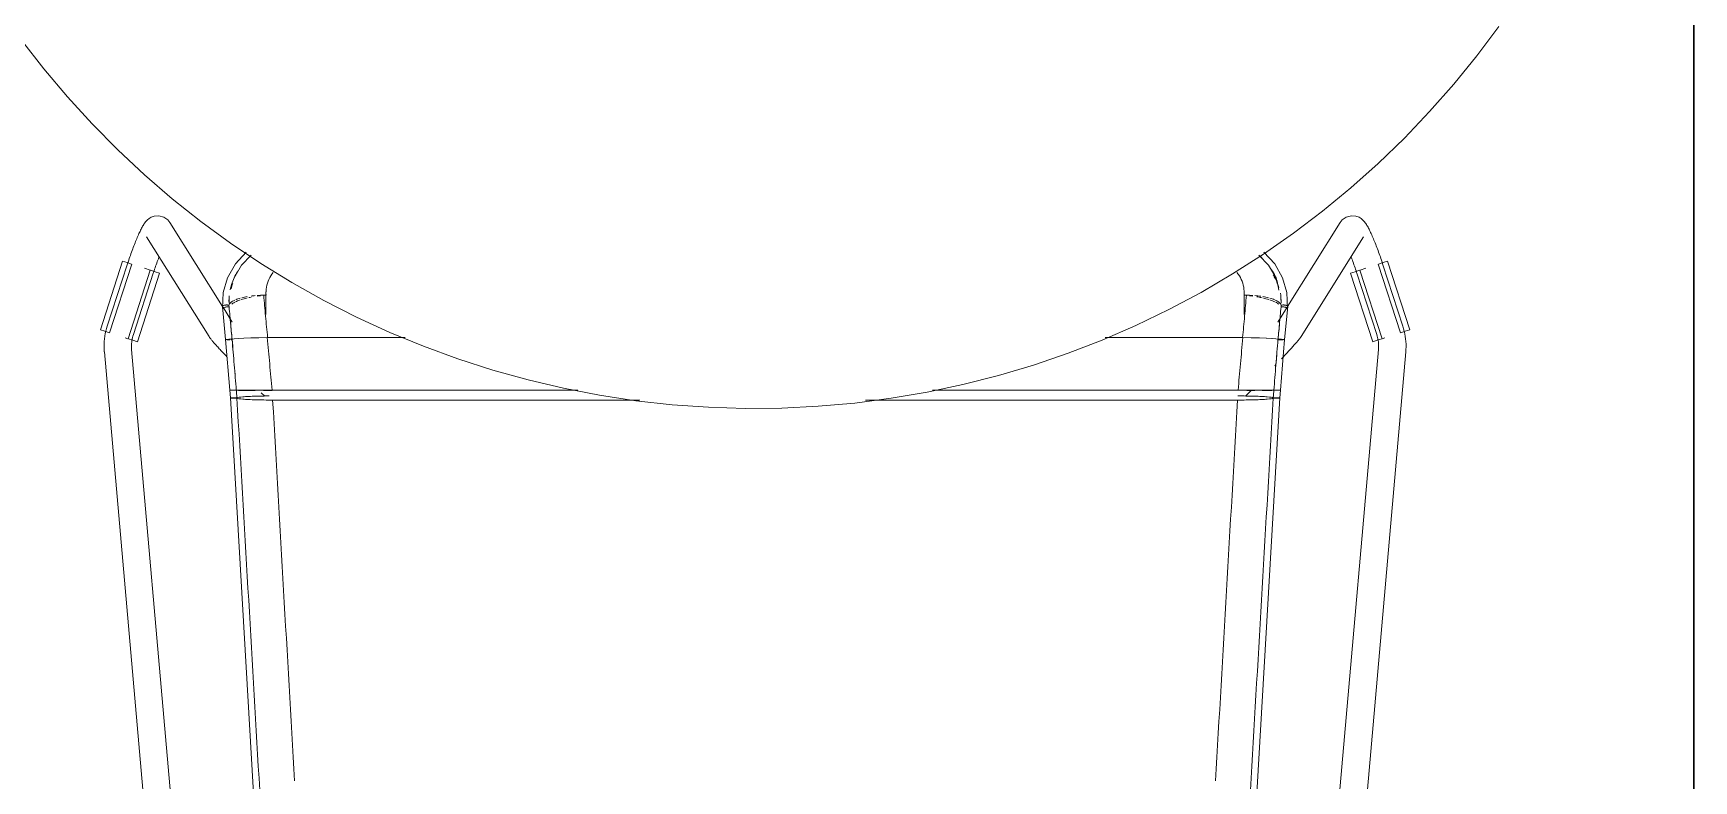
# Model space of a CAD drawing. Header units: millimetres. Extents: x 155927 to 317870, y -36033 to 97293.
# Drawn here: x 207164 to 207890, y 11743 to 12070 of the extents above; entities that cross this region are included whole.
import ezdxf

# ---------------------------------------------------------------- set-up
doc = ezdxf.new("R2010")
doc.units = ezdxf.units.MM
doc.header["$MEASUREMENT"] = 0
doc.layers.add('I-FURN', color=8, linetype='CONTINUOUS', lineweight=9)
doc.layers.add('I-WALL', color=7, linetype='CONTINUOUS', lineweight=9)

msp = doc.modelspace()

# ---------------------------------------------------------------- linework, layer by layer
at = {"layer": 'I-FURN'}
for p, q in [((207794.97, 12060.25), (207804.54, 12073.06)), ((207158.52, 12067.12), (207168.33, 12054.48)), ((207168.33, 12054.48), (207178.64, 12042.24)), ((207784.89, 12047.82), (207794.97, 12060.25)), ((207774.32, 12035.81), (207784.89, 12047.82)), ((207178.64, 12042.24), (207189.43, 12030.43)), ((207763.28, 12024.23), (207774.32, 12035.81)), ((207189.43, 12030.43), (207200.68, 12019.05)), ((207200.68, 12019.05), (207212.37, 12008.14)), ((207751.78, 12013.1), (207763.28, 12024.23)), ((207739.85, 12002.44), (207751.78, 12013.1)), ((207212.37, 12008.14), (207224.5, 11997.7)), ((207224.5, 11997.7), (207237.03, 11987.76)), ((207727.5, 11992.27), (207739.85, 12002.44)), ((207213.72, 11988.52), (207213.25, 11988.06)), ((207214.35, 11989.04), (207213.72, 11988.52)), ((207215.26, 11989.61), (207214.35, 11989.04)), ((207216.64, 11990.13), (207215.26, 11989.61)), ((207218.61, 11990.3), (207216.64, 11990.13)), ((207220.84, 11989.71), (207218.61, 11990.3)), ((207222.57, 11988.49), (207220.84, 11989.71)), ((207222.57, 11988.49), (207223.47, 11987.37)), ((207714.76, 11982.6), (207727.5, 11992.27)), ((207736.15, 11988.49), (207735.25, 11987.37)), ((207736.15, 11988.49), (207737.88, 11989.71)), ((207737.88, 11989.71), (207740.11, 11990.3)), ((207740.11, 11990.3), (207742.08, 11990.13)), ((207742.08, 11990.13), (207743.46, 11989.61)), ((207743.46, 11989.61), (207744.37, 11989.04)), ((207744.37, 11989.04), (207745, 11988.52)), ((207745, 11988.52), (207745.47, 11988.06)), ((207209.47, 11981.38), (207209.22, 11980.82)), ((207209.71, 11981.92), (207209.47, 11981.38)), ((207209.94, 11982.45), (207209.71, 11981.92)), ((207210.18, 11982.96), (207209.94, 11982.45)), ((207210.41, 11983.45), (207210.18, 11982.96)), ((207210.64, 11983.93), (207210.41, 11983.45)), ((207210.87, 11984.38), (207210.64, 11983.93)), ((207211.1, 11984.82), (207210.87, 11984.38)), ((207211.33, 11985.25), (207211.1, 11984.82)), ((207211.56, 11985.66), (207211.33, 11985.25)), ((207211.8, 11986.06), (207211.56, 11985.66)), ((207212.04, 11986.45), (207211.8, 11986.06)), ((207212.29, 11986.84), (207212.04, 11986.45)), ((207212.57, 11987.23), (207212.29, 11986.84)), ((207212.88, 11987.63), (207212.57, 11987.23)), ((207213.25, 11988.06), (207212.88, 11987.63)), ((207246.5, 11950.6), (207223.47, 11987.37)), ((207237.03, 11987.76), (207249.95, 11978.32)), ((207701.64, 11973.44), (207714.76, 11982.6)), ((207735.25, 11987.37), (207712.22, 11950.6)), ((207745.47, 11988.06), (207745.84, 11987.63)), ((207745.84, 11987.63), (207746.15, 11987.23)), ((207746.15, 11987.23), (207746.43, 11986.84)), ((207746.43, 11986.84), (207746.68, 11986.45)), ((207746.68, 11986.45), (207746.92, 11986.06)), ((207746.92, 11986.06), (207747.16, 11985.66)), ((207747.16, 11985.66), (207747.39, 11985.25)), ((207747.39, 11985.25), (207747.62, 11984.82)), ((207747.62, 11984.82), (207747.85, 11984.38)), ((207747.85, 11984.38), (207748.08, 11983.93)), ((207748.08, 11983.93), (207748.31, 11983.45)), ((207748.31, 11983.45), (207748.54, 11982.96)), ((207748.54, 11982.96), (207748.78, 11982.45)), ((207748.78, 11982.45), (207749.01, 11981.92)), ((207749.01, 11981.92), (207749.25, 11981.38)), ((207749.25, 11981.38), (207749.5, 11980.82)), ((207206.71, 11974.38), (207206.45, 11973.68)), ((207206.96, 11975.08), (207206.71, 11974.38)), ((207207.22, 11975.77), (207206.96, 11975.08)), ((207207.47, 11976.45), (207207.22, 11975.77)), ((207207.73, 11977.11), (207207.47, 11976.45)), ((207207.98, 11977.77), (207207.73, 11977.11)), ((207208.23, 11978.41), (207207.98, 11977.77)), ((207208.48, 11979.03), (207208.23, 11978.41)), ((207208.73, 11979.64), (207208.48, 11979.03)), ((207208.98, 11980.24), (207208.73, 11979.64)), ((207209.22, 11980.82), (207208.98, 11980.24)), ((207213.3, 11981), (207240.6, 11937.41)), ((207249.95, 11978.32), (207263.24, 11969.41)), ((207252.1, 11969.18), (207256.85, 11974.33)), ((207706.62, 11969.18), (207701.87, 11974.33)), ((207718.12, 11937.41), (207745.42, 11981)), ((207749.5, 11980.82), (207749.74, 11980.24)), ((207749.74, 11980.24), (207749.99, 11979.64)), ((207749.99, 11979.64), (207750.24, 11979.03)), ((207750.24, 11979.03), (207750.49, 11978.41)), ((207750.49, 11978.41), (207750.74, 11977.77)), ((207750.74, 11977.77), (207750.99, 11977.11)), ((207750.99, 11977.11), (207751.25, 11976.45)), ((207751.25, 11976.45), (207751.5, 11975.77)), ((207751.5, 11975.77), (207751.76, 11975.08)), ((207751.76, 11975.08), (207752.01, 11974.38)), ((207752.01, 11974.38), (207752.27, 11973.68)), ((207193.1, 11940.39), (207202.78, 11970.4)), ((207204.81, 11968.84), (207196.1, 11942.03)), ((207197.14, 11939.09), (207206.83, 11969.09)), ((207202.78, 11970.4), (207204.74, 11969.77)), ((207204.74, 11969.77), (207206.71, 11969.13)), ((207204.96, 11969.3), (207204.81, 11968.84)), ((207205.2, 11970.04), (207204.96, 11969.3)), ((207205.45, 11970.78), (207205.2, 11970.04)), ((207205.7, 11971.51), (207205.45, 11970.78)), ((207205.95, 11972.24), (207205.7, 11971.51)), ((207206.2, 11972.96), (207205.95, 11972.24)), ((207206.45, 11973.68), (207206.2, 11972.96)), ((207214.8, 11966.52), (207212.32, 11967.32)), ((207216.79, 11966.85), (207216.56, 11966.16)), ((207217.02, 11967.53), (207216.79, 11966.85)), ((207217.25, 11968.21), (207217.02, 11967.53)), ((207217.49, 11968.88), (207217.25, 11968.21)), ((207217.72, 11969.55), (207217.49, 11968.88)), ((207217.96, 11970.21), (207217.72, 11969.55)), ((207218.19, 11970.85), (207217.96, 11970.21)), ((207218.43, 11971.49), (207218.19, 11970.85)), ((207218.66, 11972.11), (207218.43, 11971.49)), ((207248.71, 11963.17), (207252.1, 11969.18)), ((207251.42, 11962.77), (207254.79, 11968.6)), ((207254.79, 11968.6), (207259.01, 11973.03)), ((207263.24, 11969.41), (207276.87, 11961.03)), ((207688.16, 11964.82), (207701.64, 11973.44)), ((207703.93, 11968.6), (207699.67, 11973.07)), ((207707.3, 11962.77), (207703.93, 11968.6)), ((207710.01, 11963.17), (207706.62, 11969.18)), ((207740.06, 11972.11), (207740.29, 11971.49)), ((207740.29, 11971.49), (207740.53, 11970.85)), ((207740.53, 11970.85), (207740.76, 11970.21)), ((207740.76, 11970.21), (207741, 11969.55)), ((207741, 11969.55), (207741.23, 11968.88)), ((207741.23, 11968.88), (207741.47, 11968.21)), ((207741.47, 11968.21), (207741.7, 11967.53)), ((207741.7, 11967.53), (207741.93, 11966.85)), ((207741.93, 11966.85), (207742.16, 11966.16)), ((207746.4, 11967.32), (207743.92, 11966.52)), ((207751.89, 11969.09), (207761.58, 11939.09)), ((207752.01, 11969.13), (207753.98, 11969.77)), ((207752.27, 11973.68), (207752.52, 11972.96)), ((207752.52, 11972.96), (207752.77, 11972.24)), ((207752.77, 11972.24), (207753.02, 11971.51)), ((207753.02, 11971.51), (207753.27, 11970.78)), ((207753.27, 11970.78), (207753.52, 11970.04)), ((207753.52, 11970.04), (207753.76, 11969.3)), ((207753.76, 11969.3), (207753.91, 11968.84)), ((207762.63, 11942.03), (207753.91, 11968.84)), ((207753.98, 11969.77), (207755.93, 11970.4)), ((207755.93, 11970.4), (207765.62, 11940.39)), ((207214.9, 11966.49), (207205.21, 11936.48)), ((207207.51, 11938.32), (207216.22, 11965.14)), ((207209.25, 11935.18), (207218.94, 11965.18)), ((207215.02, 11966.45), (207216.99, 11965.81)), ((207216.33, 11965.46), (207216.22, 11965.14)), ((207216.56, 11966.16), (207216.33, 11965.46)), ((207216.99, 11965.81), (207218.94, 11965.18)), ((207246.84, 11956.65), (207248.71, 11963.17)), ((207276.87, 11961.03), (207290.83, 11953.21)), ((207674.35, 11956.74), (207688.16, 11964.82)), ((207711.88, 11956.65), (207710.01, 11963.17)), ((207739.78, 11965.18), (207741.73, 11965.81)), ((207739.78, 11965.18), (207749.47, 11935.18)), ((207741.73, 11965.81), (207743.7, 11966.45)), ((207742.16, 11966.16), (207742.39, 11965.46)), ((207742.39, 11965.46), (207742.5, 11965.14)), ((207742.5, 11965.14), (207751.21, 11938.32)), ((207753.51, 11936.48), (207743.82, 11966.49)), ((207246.55, 11949.74), (207246.84, 11956.65)), ((207264.5, 11955.53), (207265.55, 11955.53)), ((207265.49, 11956.77), (207265.49, 11947.02)), ((207290.83, 11953.21), (207305.09, 11945.96)), ((207660.23, 11949.22), (207674.35, 11956.74)), ((207693.17, 11955.53), (207694.22, 11955.53)), ((207693.23, 11947.02), (207693.23, 11956.77)), ((207712.17, 11949.74), (207711.88, 11956.65)), ((207246.43, 11950.64), (207247.85, 11936.15)), ((207250.77, 11943.78), (207246.73, 11950.23)), ((207305.09, 11945.96), (207319.62, 11939.27)), ((207645.82, 11942.28), (207660.23, 11949.22)), ((207712.01, 11950.26), (207707.95, 11943.78)), ((207712.29, 11950.64), (207710.87, 11936.15)), ((207195.05, 11939.76), (207193.1, 11940.39)), ((207195.04, 11937.59), (207194.88, 11936.46)), ((207195.24, 11938.72), (207195.04, 11937.59)), ((207197.02, 11939.13), (207195.05, 11939.76)), ((207195.48, 11939.83), (207195.24, 11938.72)), ((207195.77, 11940.94), (207195.48, 11939.83)), ((207196.1, 11942.03), (207195.77, 11940.94)), ((207207.14, 11937.02), (207207.31, 11937.66)), ((207207.31, 11937.66), (207207.5, 11938.3)), ((207207.5, 11938.3), (207207.51, 11938.32)), ((207319.62, 11939.27), (207334.42, 11933.18)), ((207631.14, 11935.91), (207645.82, 11942.28)), ((207751.21, 11938.32), (207751.4, 11937.68)), ((207751.4, 11937.68), (207751.57, 11937.04)), ((207763.67, 11939.76), (207761.7, 11939.13)), ((207762.64, 11941.98), (207762.63, 11942.03)), ((207762.97, 11940.89), (207762.64, 11941.98)), ((207763.25, 11939.78), (207762.97, 11940.89)), ((207763.49, 11938.67), (207763.25, 11939.78)), ((207763.69, 11937.54), (207763.49, 11938.67)), ((207765.62, 11940.39), (207763.67, 11939.76)), ((207763.84, 11936.41), (207763.69, 11937.54)), ((207194.72, 11934.18), (207194.7, 11933.04)), ((207194.7, 11933.04), (207194.73, 11931.9)), ((207194.78, 11935.32), (207194.72, 11934.18)), ((207194.73, 11931.9), (207194.8, 11930.76)), ((207194.88, 11936.46), (207194.78, 11935.32)), ((207194.8, 11930.76), (207194.81, 11930.71)), ((207194.81, 11930.71), (207233.76, 11487.39)), ((207205.11, 11936.51), (207203.95, 11936.89)), ((207207.3, 11935.81), (207205.33, 11936.44)), ((207206.7, 11933.08), (207206.71, 11933.74)), ((207206.72, 11932.42), (207206.7, 11933.08)), ((207206.71, 11933.74), (207206.74, 11934.41)), ((207206.76, 11931.76), (207206.72, 11932.42)), ((207206.74, 11934.41), (207206.8, 11935.06)), ((207244.06, 11507.26), (207206.76, 11931.76)), ((207206.8, 11935.06), (207206.89, 11935.72)), ((207206.89, 11935.72), (207207, 11936.37)), ((207207, 11936.37), (207207.14, 11937.02)), ((207209.25, 11935.18), (207207.3, 11935.81)), ((207240.6, 11937.41), (207240.82, 11937.09)), ((207240.82, 11937.09), (207241, 11936.83)), ((207241, 11936.83), (207241.17, 11936.6)), ((207241.17, 11936.6), (207241.35, 11936.38)), ((207241.35, 11936.38), (207241.53, 11936.16)), ((207241.53, 11936.16), (207241.72, 11935.93)), ((207241.72, 11935.93), (207241.92, 11935.69)), ((207241.92, 11935.69), (207242.13, 11935.43)), ((207242.13, 11935.43), (207242.36, 11935.17)), ((207242.36, 11935.17), (207242.61, 11934.89)), ((207242.61, 11934.89), (207242.86, 11934.59)), ((207242.86, 11934.59), (207243.14, 11934.28)), ((207243.14, 11934.28), (207243.42, 11933.96)), ((207243.42, 11933.96), (207243.73, 11933.62)), ((207243.73, 11933.62), (207244.04, 11933.27)), ((207244.04, 11933.27), (207244.37, 11932.91)), ((207244.37, 11932.91), (207244.71, 11932.53)), ((207244.71, 11932.53), (207245.07, 11932.14)), ((207245.07, 11932.14), (207245.44, 11931.74)), ((207245.44, 11931.74), (207245.82, 11931.33)), ((207245.82, 11931.33), (207246.21, 11930.9)), ((207246.21, 11930.9), (207246.61, 11930.47)), ((207246.61, 11930.47), (207247.03, 11930.02)), ((207247.92, 11936.17), (207247.85, 11936.15)), ((207247.85, 11936.15), (207247.92, 11936.12)), ((207247.86, 11936.15), (207247.92, 11936.17)), ((207247.86, 11936.15), (207249.68, 11913.94)), ((207247.92, 11936.12), (207247.86, 11936.15)), ((207248.11, 11936.2), (207247.92, 11936.17)), ((207247.92, 11936.12), (207248.1, 11936.1)), ((207248.11, 11936.1), (207247.92, 11936.12)), ((207248.1, 11936.1), (207248.4, 11936.07)), ((207248.41, 11936.22), (207248.11, 11936.2)), ((207248.11, 11936.2), (207248.41, 11936.22)), ((207248.4, 11936.07), (207248.11, 11936.1)), ((207248.4, 11936.07), (207248.78, 11936.06)), ((207248.78, 11936.06), (207248.4, 11936.07)), ((207248.79, 11936.23), (207248.41, 11936.22)), ((207248.41, 11936.22), (207248.79, 11936.23)), ((207248.78, 11936.06), (207249.23, 11936.05)), ((207249.23, 11936.05), (207248.78, 11936.06)), ((207249.24, 11936.24), (207248.79, 11936.23)), ((207248.79, 11936.23), (207249.25, 11936.24)), ((207249.23, 11936.05), (207249.72, 11936.04)), ((207249.72, 11936.04), (207249.23, 11936.05)), ((207249.73, 11936.25), (207249.24, 11936.24)), ((207249.25, 11936.24), (207249.74, 11936.25)), ((207250.23, 11936.25), (207249.73, 11936.25)), ((207249.74, 11936.25), (207250.24, 11936.25)), ((207250.22, 11936.04), (207250.69, 11936.05)), ((207250.69, 11936.05), (207250.22, 11936.04)), ((207250.7, 11936.24), (207250.23, 11936.25)), ((207250.24, 11936.25), (207250.71, 11936.24)), ((207251.59, 11936.43), (207250.7, 11936.24)), ((207250.71, 11936.24), (207251.59, 11936.43)), ((207251.59, 11936.43), (207253.31, 11936.61)), ((207253.33, 11936.61), (207251.59, 11936.43)), ((207253.33, 11936.61), (207255.77, 11936.76)), ((207255.81, 11936.76), (207253.33, 11936.61)), ((207255.8, 11936.76), (207258.84, 11936.87)), ((207258.91, 11936.88), (207255.81, 11936.76)), ((207258.84, 11936.87), (207262.35, 11936.95)), ((207262.34, 11936.95), (207258.91, 11936.88)), ((207266.2, 11936.98), (207262.44, 11936.95)), ((207262.44, 11936.95), (207266.08, 11936.98)), ((207326.32, 11936.98), (207266.2, 11936.98)), ((207266.2, 11936.98), (207326.32, 11936.98)), ((207334.42, 11933.18), (207349.44, 11927.68)), ((207616.22, 11930.14), (207631.14, 11935.91)), ((207692.52, 11936.98), (207632.4, 11936.98)), ((207632.4, 11936.98), (207692.52, 11936.98)), ((207696.28, 11936.95), (207692.52, 11936.98)), ((207692.64, 11936.98), (207696.28, 11936.95)), ((207696.37, 11936.95), (207699.82, 11936.88)), ((207699.81, 11936.88), (207696.38, 11936.95)), ((207702.91, 11936.76), (207699.81, 11936.88)), ((207699.88, 11936.87), (207702.92, 11936.76)), ((207705.39, 11936.61), (207702.91, 11936.76)), ((207702.95, 11936.76), (207705.39, 11936.61)), ((207707.13, 11936.43), (207705.39, 11936.61)), ((207705.41, 11936.61), (207707.13, 11936.43)), ((207707.13, 11936.43), (207708.01, 11936.24)), ((207708.02, 11936.24), (207707.13, 11936.43)), ((207708.01, 11936.24), (207708.48, 11936.25)), ((207708.49, 11936.25), (207708.02, 11936.24)), ((207708.03, 11936.05), (207708.5, 11936.04)), ((207708.5, 11936.04), (207708.03, 11936.05)), ((207708.48, 11936.25), (207708.98, 11936.25)), ((207708.99, 11936.25), (207708.49, 11936.25)), ((207708.5, 11936.04), (207709, 11936.04)), ((207709, 11936.04), (207708.5, 11936.04)), ((207708.98, 11936.25), (207709.47, 11936.24)), ((207709.48, 11936.24), (207708.99, 11936.25)), ((207709, 11936.04), (207709.49, 11936.05)), ((207709.49, 11936.05), (207709, 11936.04)), ((207710.86, 11936.15), (207709.04, 11913.94)), ((207709.47, 11936.24), (207709.93, 11936.23)), ((207709.93, 11936.23), (207709.48, 11936.24)), ((207709.49, 11936.05), (207709.94, 11936.06)), ((207709.94, 11936.06), (207709.49, 11936.05)), ((207710.31, 11936.22), (207709.93, 11936.23)), ((207709.93, 11936.23), (207710.31, 11936.22)), ((207709.94, 11936.06), (207710.1, 11936.06)), ((207710.1, 11936.06), (207709.94, 11936.06)), ((207710.61, 11936.2), (207710.31, 11936.22)), ((207710.31, 11936.22), (207710.6, 11936.2)), ((207710.32, 11936.07), (207710.62, 11936.1)), ((207710.61, 11936.1), (207710.32, 11936.07)), ((207710.8, 11936.17), (207710.61, 11936.2)), ((207710.8, 11936.12), (207710.61, 11936.1)), ((207710.62, 11936.1), (207710.8, 11936.12)), ((207710.8, 11936.17), (207710.86, 11936.15)), ((207710.87, 11936.15), (207710.8, 11936.17)), ((207710.8, 11936.12), (207710.87, 11936.15)), ((207710.86, 11936.15), (207710.8, 11936.12)), ((207712.11, 11930.47), (207711.69, 11930.02)), ((207712.51, 11930.9), (207712.11, 11930.47)), ((207712.9, 11931.33), (207712.51, 11930.9)), ((207713.28, 11931.74), (207712.9, 11931.33)), ((207713.65, 11932.14), (207713.28, 11931.74)), ((207714.01, 11932.53), (207713.65, 11932.14)), ((207714.35, 11932.91), (207714.01, 11932.53)), ((207714.68, 11933.27), (207714.35, 11932.91)), ((207751.95, 11931.76), (207714.67, 11507.41)), ((207714.99, 11933.62), (207714.68, 11933.27)), ((207715.3, 11933.96), (207714.99, 11933.62)), ((207715.58, 11934.28), (207715.3, 11933.96)), ((207715.86, 11934.59), (207715.58, 11934.28)), ((207716.11, 11934.89), (207715.86, 11934.59)), ((207716.36, 11935.17), (207716.11, 11934.89)), ((207716.59, 11935.43), (207716.36, 11935.17)), ((207716.8, 11935.69), (207716.59, 11935.43)), ((207717, 11935.93), (207716.8, 11935.69)), ((207717.19, 11936.16), (207717, 11935.93)), ((207717.37, 11936.38), (207717.19, 11936.16)), ((207717.54, 11936.6), (207717.37, 11936.38)), ((207717.72, 11936.83), (207717.54, 11936.6)), ((207717.9, 11937.09), (207717.72, 11936.83)), ((207718.12, 11937.41), (207717.9, 11937.09)), ((207724.96, 11487.39), (207763.91, 11930.71)), ((207751.42, 11935.81), (207749.47, 11935.18)), ((207753.39, 11936.44), (207751.42, 11935.81)), ((207751.57, 11937.04), (207751.71, 11936.4)), ((207751.71, 11936.4), (207751.83, 11935.74)), ((207751.83, 11935.74), (207751.91, 11935.09)), ((207751.91, 11935.09), (207751.98, 11934.43)), ((207752, 11932.44), (207751.96, 11931.78)), ((207751.96, 11931.78), (207751.96, 11931.76)), ((207751.98, 11934.43), (207752.01, 11933.77)), ((207752.02, 11933.11), (207752, 11932.44)), ((207752.01, 11933.77), (207752.02, 11933.11)), ((207754.77, 11936.89), (207753.61, 11936.51)), ((207763.95, 11935.27), (207763.84, 11936.41)), ((207763.91, 11930.71), (207763.99, 11931.85)), ((207764.01, 11934.13), (207763.95, 11935.27)), ((207763.99, 11931.85), (207764.02, 11932.99)), ((207764.02, 11932.99), (207764.01, 11934.13)), ((207247.03, 11930.02), (207247.45, 11929.57)), ((207247.45, 11929.57), (207247.88, 11929.11)), ((207247.88, 11929.11), (207248.32, 11928.63)), ((207349.44, 11927.68), (207364.67, 11922.79)), ((207585.75, 11920.4), (207601.08, 11924.97)), ((207601.08, 11924.97), (207616.22, 11930.14)), ((207707.14, 11925.19), (207706.65, 11924.68)), ((207709.95, 11928.16), (207709.49, 11927.67)), ((207710.4, 11928.63), (207709.95, 11928.16)), ((207710.84, 11929.11), (207710.4, 11928.63)), ((207711.27, 11929.57), (207710.84, 11929.11)), ((207711.69, 11930.02), (207711.27, 11929.57)), ((207364.67, 11922.79), (207380.09, 11918.51)), ((207380.09, 11918.51), (207395.66, 11914.85)), ((207554.59, 11913.13), (207570.24, 11916.46)), ((207570.24, 11916.46), (207585.75, 11920.4)), ((207249.68, 11913.94), (207249.75, 11913.95)), ((207249.74, 11913.95), (207249.68, 11913.94)), ((207249.95, 11910.59), (207249.68, 11913.94)), ((207249.75, 11913.94), (207249.68, 11913.94)), ((207249.68, 11913.94), (207249.75, 11913.94)), ((207250.23, 11913.95), (207249.93, 11913.95)), ((207249.94, 11913.95), (207250.23, 11913.95)), ((207250.02, 11910.61), (207249.96, 11910.59)), ((207249.96, 11910.59), (207269.24, 11578.68)), ((207249.96, 11910.59), (207250.02, 11910.56)), ((207250.21, 11910.64), (207250.02, 11910.61)), ((207250.02, 11910.56), (207250.21, 11910.53)), ((207250.51, 11910.66), (207250.21, 11910.64)), ((207250.21, 11910.53), (207250.5, 11910.51)), ((207250.23, 11913.95), (207250.61, 11913.95)), ((207250.61, 11913.95), (207250.23, 11913.95)), ((207250.62, 11913.94), (207250.23, 11913.94)), ((207250.23, 11913.94), (207250.61, 11913.94)), ((207250.5, 11910.51), (207250.88, 11910.49)), ((207250.89, 11910.68), (207250.51, 11910.66)), ((207250.61, 11913.95), (207251.06, 11913.95)), ((207251.06, 11913.95), (207250.61, 11913.95)), ((207250.61, 11913.94), (207251.07, 11913.94)), ((207251.07, 11913.94), (207250.62, 11913.94)), ((207250.88, 11910.49), (207251.33, 11910.48)), ((207251.34, 11910.69), (207250.89, 11910.68)), ((207251.06, 11913.95), (207251.55, 11913.95)), ((207251.55, 11913.95), (207251.06, 11913.95)), ((207251.56, 11913.94), (207251.07, 11913.94)), ((207251.07, 11913.94), (207251.56, 11913.94)), ((207251.33, 11910.48), (207251.82, 11910.47)), ((207251.83, 11910.7), (207251.34, 11910.69)), ((207251.55, 11913.95), (207252.05, 11913.95)), ((207252.05, 11913.95), (207251.55, 11913.95)), ((207252.06, 11913.94), (207251.56, 11913.94)), ((207251.56, 11913.94), (207252.05, 11913.94)), ((207251.82, 11910.47), (207252.32, 11910.48)), ((207252.33, 11910.69), (207251.83, 11910.7)), ((207252.05, 11913.95), (207252.52, 11913.95)), ((207252.52, 11913.95), (207252.05, 11913.95)), ((207252.05, 11913.94), (207252.52, 11913.94)), ((207252.53, 11913.94), (207252.06, 11913.94)), ((207252.32, 11910.48), (207252.79, 11910.49)), ((207252.8, 11910.69), (207252.33, 11910.69)), ((207252.52, 11913.95), (207253.41, 11913.97)), ((207253.4, 11913.97), (207252.52, 11913.95)), ((207252.79, 11910.49), (207253.68, 11910.28)), ((207253.7, 11910.9), (207252.8, 11910.69)), ((207255.15, 11913.98), (207253.4, 11913.97)), ((207253.41, 11913.97), (207255.15, 11913.98)), ((207255.18, 11913.91), (207253.42, 11913.92)), ((207253.42, 11913.92), (207255.17, 11913.91)), ((207253.68, 11910.28), (207255.43, 11910.08)), ((207255.45, 11911.09), (207253.7, 11910.9)), ((207257.65, 11913.99), (207255.15, 11913.98)), ((207255.16, 11913.98), (207257.65, 11913.99)), ((207255.17, 11913.91), (207257.67, 11913.9)), ((207257.67, 11913.9), (207255.18, 11913.91)), ((207255.43, 11910.08), (207257.93, 11909.92)), ((207257.95, 11911.25), (207255.45, 11911.09)), ((207260.79, 11914), (207257.65, 11913.99)), ((207257.66, 11913.99), (207260.79, 11914)), ((207260.8, 11913.89), (207257.67, 11913.9)), ((207257.67, 11913.9), (207260.79, 11913.89)), ((207257.93, 11909.92), (207261.06, 11909.8)), ((207261.07, 11911.37), (207257.95, 11911.25)), ((207260.79, 11914), (207264.36, 11914.01)), ((207264.36, 11914.01), (207260.79, 11914)), ((207261.06, 11909.8), (207264.62, 11909.72)), ((207264.62, 11911.45), (207261.07, 11911.37)), ((207263.45, 11912.86), (207264.92, 11911.33)), ((207268.13, 11913.88), (207264.35, 11913.88)), ((207264.35, 11913.88), (207268.13, 11913.88)), ((207264.36, 11914.01), (207268.14, 11914.01)), ((207268.14, 11914.01), (207264.36, 11914.01)), ((207266.87, 11911.47), (207264.62, 11911.45)), ((207264.62, 11909.72), (207268.41, 11909.69)), ((207268.14, 11914.01), (207401.88, 11914.01)), ((207401.88, 11914.01), (207268.14, 11914.01)), ((207268.41, 11909.69), (207428.98, 11909.69)), ((207428.98, 11909.69), (207268.41, 11909.69)), ((207395.66, 11914.85), (207411.37, 11911.82)), ((207411.37, 11911.82), (207427.19, 11909.41)), ((207427.19, 11909.41), (207443.09, 11907.64)), ((207522.95, 11908.38), (207538.82, 11910.44)), ((207527.71, 11909.69), (207690.31, 11909.69)), ((207690.31, 11909.69), (207527.71, 11909.69)), ((207538.82, 11910.44), (207554.59, 11913.13)), ((207556.94, 11914.01), (207690.58, 11914.01)), ((207690.58, 11914.01), (207556.94, 11914.01)), ((207708.76, 11910.59), (207689.48, 11578.68)), ((207690.31, 11909.69), (207694.1, 11909.72)), ((207694.1, 11911.45), (207690.42, 11911.48)), ((207690.58, 11914.01), (207694.36, 11914.01)), ((207694.36, 11914.01), (207690.58, 11914.01)), ((207693.8, 11911.33), (207696.37, 11914)), ((207697.65, 11911.37), (207694.1, 11911.45)), ((207694.1, 11909.72), (207697.66, 11909.8)), ((207694.36, 11914.01), (207697.93, 11914)), ((207697.93, 11914), (207694.36, 11914.01)), ((207697.92, 11913.89), (207694.37, 11913.88)), ((207694.37, 11913.88), (207697.93, 11913.89)), ((207700.77, 11911.25), (207697.65, 11911.37)), ((207697.66, 11909.8), (207700.79, 11909.92)), ((207697.93, 11914), (207701.06, 11913.99)), ((207701.06, 11913.99), (207697.93, 11914)), ((207703.27, 11911.09), (207700.77, 11911.25)), ((207700.79, 11909.92), (207703.29, 11910.08)), ((207703.54, 11913.91), (207701.05, 11913.9)), ((207701.05, 11913.9), (207703.55, 11913.91)), ((207703.57, 11913.98), (207701.06, 11913.99)), ((207701.07, 11913.99), (207703.56, 11913.98)), ((207705.02, 11910.9), (207703.27, 11911.09)), ((207703.29, 11910.08), (207705.04, 11910.28)), ((207705.3, 11913.92), (207703.54, 11913.91)), ((207703.55, 11913.91), (207705.3, 11913.92)), ((207703.57, 11913.98), (207705.31, 11913.97)), ((207705.32, 11913.97), (207703.57, 11913.98)), ((207705.92, 11910.69), (207705.02, 11910.9)), ((207705.04, 11910.28), (207705.93, 11910.49)), ((207705.31, 11913.97), (207706.2, 11913.95)), ((207706.2, 11913.95), (207705.32, 11913.97)), ((207706.39, 11910.69), (207705.92, 11910.69)), ((207705.93, 11910.49), (207706.4, 11910.48)), ((207706.66, 11913.94), (207706.19, 11913.94)), ((207706.2, 11913.95), (207706.67, 11913.95)), ((207706.67, 11913.95), (207706.2, 11913.95)), ((207706.2, 11913.94), (207706.67, 11913.94)), ((207706.89, 11910.7), (207706.39, 11910.69)), ((207706.4, 11910.48), (207706.9, 11910.47)), ((207707.16, 11913.94), (207706.66, 11913.94)), ((207706.67, 11913.95), (207707.17, 11913.95)), ((207707.17, 11913.95), (207706.67, 11913.95)), ((207706.67, 11913.94), (207707.16, 11913.94)), ((207707.38, 11910.69), (207706.89, 11910.7)), ((207706.9, 11910.47), (207707.39, 11910.48)), ((207707.65, 11913.94), (207707.16, 11913.94)), ((207707.16, 11913.94), (207707.65, 11913.94)), ((207707.17, 11913.95), (207707.66, 11913.95)), ((207707.66, 11913.95), (207707.17, 11913.95)), ((207707.83, 11910.68), (207707.38, 11910.69)), ((207707.39, 11910.48), (207707.84, 11910.49)), ((207708.1, 11913.94), (207707.65, 11913.94)), ((207707.65, 11913.94), (207708.11, 11913.94)), ((207707.66, 11913.95), (207708.11, 11913.95)), ((207708.11, 11913.95), (207707.66, 11913.95)), ((207708.21, 11910.66), (207707.83, 11910.68)), ((207707.84, 11910.49), (207708.22, 11910.51)), ((207708.48, 11913.94), (207708.1, 11913.94)), ((207708.11, 11913.95), (207708.49, 11913.95)), ((207708.49, 11913.95), (207708.11, 11913.95)), ((207708.11, 11913.94), (207708.49, 11913.94)), ((207708.51, 11910.64), (207708.21, 11910.66)), ((207708.22, 11910.51), (207708.51, 11910.53)), ((207708.78, 11913.94), (207708.48, 11913.94)), ((207708.49, 11913.95), (207708.78, 11913.95)), ((207708.79, 11913.95), (207708.49, 11913.95)), ((207708.49, 11913.94), (207708.78, 11913.94)), ((207708.7, 11910.61), (207708.51, 11910.64)), ((207708.51, 11910.53), (207708.7, 11910.56)), ((207708.76, 11910.59), (207708.7, 11910.61)), ((207708.7, 11910.56), (207708.76, 11910.59)), ((207708.77, 11910.59), (207709.04, 11913.94)), ((207708.78, 11913.95), (207708.97, 11913.95)), ((207708.97, 11913.94), (207708.78, 11913.94)), ((207708.78, 11913.94), (207708.97, 11913.94)), ((207708.97, 11913.95), (207708.79, 11913.95)), ((207708.97, 11913.95), (207709.04, 11913.94)), ((207709.04, 11913.94), (207708.97, 11913.95)), ((207709.04, 11913.94), (207708.97, 11913.94)), ((207708.97, 11913.94), (207709.04, 11913.94)), ((207443.09, 11907.64), (207459.05, 11906.51)), ((207459.05, 11906.51), (207475.04, 11906.02)), ((207475.04, 11906.02), (207491.04, 11906.17)), ((207491.04, 11906.17), (207507.02, 11906.95)), ((207507.02, 11906.95), (207522.95, 11908.38))]:
    msp.add_line(p, q, dxfattribs=at)
for points in [[(207699.61, 11973.05), (207700.08, 11972.67), (207700.54, 11972.27), (207701, 11971.87)], [(207250.93, 11960.59), (207250.67, 11959.88), (207250.49, 11959.16), (207250.36, 11958.42)], [(207249.27, 11951.19), (207249.41, 11951.59), (207249.98, 11952.34), (207251.12, 11953.04), (207251.81, 11953.36)], [(207249.3, 11952.73), (207249.31, 11953.55), (207249.35, 11954.38), (207249.43, 11955.2)], [(207249.41, 11953.97), (207249.35, 11953.32), (207249.34, 11952.67), (207249.35, 11952.02)], [(207251.85, 11952.5), (207251.21, 11952.19), (207250.82, 11951.87), (207250.49, 11951.55)], [(207254.27, 11953.47), (207253.46, 11953.2), (207252.65, 11952.92), (207252.1, 11952.62)], [(207252.27, 11953.56), (207252.85, 11953.81), (207253.51, 11954.04), (207254.25, 11954.25)], [(207257.31, 11954.31), (207256.39, 11954.1), (207255.45, 11953.87), (207254.6, 11953.62)], [(207254.92, 11954.43), (207255.66, 11954.62), (207256.46, 11954.77), (207257.3, 11954.93)], [(207258.98, 11954.67), (207258.64, 11954.6), (207258.31, 11954.53), (207257.98, 11954.46)], [(207258.97, 11955.17), (207259.56, 11955.25), (207260.16, 11955.32), (207260.78, 11955.36)], [(207263.09, 11955.29), (207262.61, 11955.24), (207262.14, 11955.18), (207261.68, 11955.11)], [(207261.71, 11955.43), (207262.62, 11955.49), (207263.55, 11955.52), (207264.5, 11955.53)], [(207264.5, 11955.53), (207264.76, 11952.5), (207265.3, 11946.36), (207265.89, 11940.11), (207266.2, 11936.98)], [(207265.55, 11955.53), (207265.5, 11956.03), (207265.48, 11956.54), (207265.49, 11957.05)], [(207694.22, 11955.53), (207693.96, 11952.5), (207693.42, 11946.36), (207692.83, 11940.11), (207692.52, 11936.98)], [(207693.22, 11957.05), (207693.23, 11956.54), (207693.21, 11956.03), (207693.17, 11955.53)], [(207694.22, 11955.53), (207695.17, 11955.52), (207696.09, 11955.49), (207697, 11955.43)], [(207697.05, 11955.11), (207696.58, 11955.18), (207696.11, 11955.23), (207695.63, 11955.28)], [(207697.93, 11955.36), (207698.83, 11955.29), (207699.72, 11955.18), (207700.57, 11955.06)], [(207700.74, 11954.46), (207700.1, 11954.6), (207699.43, 11954.74), (207698.75, 11954.86)], [(207704, 11953.61), (207703.2, 11953.86), (207702.32, 11954.09), (207701.4, 11954.31)], [(207701.42, 11954.93), (207702.26, 11954.78), (207703.07, 11954.62), (207703.81, 11954.43)], [(207706.62, 11952.62), (207705.99, 11952.92), (207705.24, 11953.19), (207704.42, 11953.46)], [(207704.47, 11954.25), (207705.2, 11954.04), (207705.84, 11953.81), (207706.44, 11953.56)], [(207708.44, 11951.55), (207708.03, 11951.87), (207707.51, 11952.2), (207706.87, 11952.51)], [(207709.11, 11956.47), (207709.3, 11955.24), (207709.34, 11953.98), (207709.34, 11952.72)], [(207709.41, 11952.02), (207709.4, 11952.92), (207709.34, 11953.82), (207709.23, 11954.71)], [(207249.27, 11951.19), (207249.51, 11948.75), (207249.98, 11943.8), (207250.46, 11938.76), (207250.7, 11936.24)], [(207709.45, 11951.19), (207709.21, 11948.75), (207708.74, 11943.8), (207708.26, 11938.76), (207708.02, 11936.24)], [(207712.11, 11949.89), (207712.07, 11949.93), (207711.94, 11950.03), (207711.65, 11950.16), (207711.26, 11950.28), (207710.8, 11950.37), (207710.31, 11950.44), (207709.81, 11950.47), (207709.5, 11950.47), (207709.35, 11950.46)], [(207249.98, 11943.14), (207250.22, 11940.79), (207250.45, 11938.43), (207250.69, 11936.05)], [(207708.74, 11943.14), (207708.51, 11940.85), (207708.28, 11938.55), (207708.05, 11936.24)], [(207251.6, 11925.1), (207251.3, 11928.76), (207250.99, 11932.41), (207250.69, 11936.05)], [(207252.52, 11913.95), (207252.22, 11917.67), (207251.61, 11925.11), (207251.01, 11932.53), (207250.71, 11936.24)], [(207267.11, 11925.5), (207266.77, 11929.33), (207266.42, 11933.15), (207266.08, 11936.98)], [(207692.64, 11936.98), (207692.29, 11933.15), (207691.95, 11929.33), (207691.61, 11925.5)], [(207706.2, 11913.95), (207706.5, 11917.67), (207707.11, 11925.11), (207707.71, 11932.53), (207708.01, 11936.24)], [(207268.14, 11914.01), (207267.8, 11917.84), (207267.46, 11921.67), (207267.11, 11925.5)], [(207691.61, 11925.5), (207691.26, 11921.67), (207690.92, 11917.84), (207690.58, 11914.01)], [(207252, 11920.26), (207251.97, 11920.67), (207251.93, 11921.08), (207251.9, 11921.49)], [(207252.52, 11913.95), (207252.56, 11913.37), (207252.65, 11912.22), (207252.74, 11911.06), (207252.79, 11910.49)], [(207252.53, 11913.94), (207252.57, 11913.4), (207252.66, 11912.31), (207252.75, 11911.23), (207252.8, 11910.69)], [(207272.11, 11578.49), (207268.89, 11633.72), (207262.45, 11744.32), (207256.01, 11855.08), (207252.79, 11910.49)], [(207277.99, 11743.2), (207274.8, 11798.66), (207271.6, 11854.17), (207268.41, 11909.69)], [(207690.31, 11909.69), (207687.12, 11854.17), (207683.92, 11798.64), (207680.72, 11743.2)], [(207686.61, 11578.49), (207689.83, 11633.72), (207696.27, 11744.32), (207702.71, 11855.08), (207705.93, 11910.49)], [(207706.19, 11913.94), (207706.15, 11913.4), (207706.06, 11912.31), (207705.97, 11911.23), (207705.92, 11910.69)], [(207705.92, 11910.69), (207706.52, 11910.7), (207708.03, 11910.7), (207708.77, 11910.62), (207708.77, 11910.59)], [(207706.2, 11913.95), (207706.15, 11913.37), (207706.07, 11912.22), (207705.98, 11911.06), (207705.93, 11910.49)]]:
    msp.add_open_spline(points, degree=3, dxfattribs=at)
for points, knots in [([(207705.25, 11966.65), (207705.81, 11965.76), (207707.48, 11962.94), (207708.09, 11959.84), (207708.38, 11957.7)], [0.591443, 0.591443, 0.591443, 0.591443, 0.6666667, 0.8236682, 0.8236682, 0.8236682, 0.8236682]), ([(207249.87, 11957.88), (207250.31, 11959.96), (207251.29, 11962.91), (207252.84, 11965.58), (207253.38, 11966.38)], [-0.8210019, -0.8210019, -0.8210019, -0.8210019, -0.6666667, -0.5975811, -0.5975811, -0.5975811, -0.5975811]), ([(207265.55, 11955.53), (207265.33, 11957.91), (207265.96, 11961.52), (207267.89, 11964.51), (207268.66, 11965.42)], [0, 0, 0, 0, 0.3333333, 0.5, 0.5, 0.5, 0.5]), ([(207690.06, 11965.42), (207690.83, 11964.51), (207692.76, 11961.52), (207693.39, 11957.91), (207693.17, 11955.53)], [0.5, 0.5, 0.5, 0.5, 0.6666667, 1, 1, 1, 1]), ([(207708.38, 11958.8), (207707.98, 11960.14), (207707.25, 11962.1), (207706.25, 11963.93), (207705.9, 11964.51)], [0.2297626, 0.2297626, 0.2297626, 0.2297626, 0.3333333, 0.3824546, 0.3824546, 0.3824546, 0.3824546]), ([(207706.93, 11953.35), (207707.61, 11953.03), (207708.75, 11952.33), (207709.31, 11951.59), (207709.45, 11951.19)], [0.6690305, 0.6690305, 0.6690305, 0.6690305, 0.8333333, 1, 1, 1, 1]), ([(207246.48, 11950.79), (207246.5, 11950.81), (207246.54, 11950.86), (207246.65, 11950.93), (207246.84, 11951.03), (207247.16, 11951.13), (207247.56, 11951.21), (207247.91, 11951.24), (207248.29, 11951.26), (207248.73, 11951.25), (207249.09, 11951.22), (207249.27, 11951.19)], [0.5555556, 0.5555556, 0.5555556, 0.5555556, 0.5833333, 0.6180556, 0.6527778, 0.7222222, 0.7916667, 0.8263889, 0.8611111, 0.9305556, 1, 1, 1, 1]), ([(207249.37, 11950.46), (207249.15, 11950.47), (207248.66, 11950.46), (207247.91, 11950.38), (207247.24, 11950.23), (207246.81, 11950.05), (207246.65, 11949.93), (207246.61, 11949.89)], [-1, -1, -1, -1, -0.90625, -0.8125, -0.71875, -0.625, -0.5625, -0.5625, -0.5625, -0.5625]), ([(207709.45, 11951.19), (207709.6, 11951.21), (207709.88, 11951.24), (207710.3, 11951.26), (207710.68, 11951.25), (207710.97, 11951.23), (207711.24, 11951.19), (207711.49, 11951.14), (207711.71, 11951.08), (207711.91, 11951.02), (207712.11, 11950.92), (207712.21, 11950.83), (207712.24, 11950.79)], [0, 0, 0, 0, 0.0555556, 0.1111111, 0.1666667, 0.1944444, 0.2222222, 0.2777778, 0.3055556, 0.3333333, 0.3888889, 0.4444444, 0.4444444, 0.4444444, 0.4444444]), ([(207706.2, 11913.94), (207706.5, 11917.63), (207706.94, 11922.97), (207707.38, 11928.3), (207707.52, 11929.94)], [0, 0, 0, 0, 0.5, 0.7233886, 0.7233886, 0.7233886, 0.7233886]), ([(207249.95, 11910.59), (207249.95, 11910.6), (207250.09, 11910.63), (207250.49, 11910.66), (207250.87, 11910.68), (207251.33, 11910.69), (207251.83, 11910.7), (207252.33, 11910.7), (207252.65, 11910.69), (207252.8, 11910.69)], [-0.5, -0.5, -0.5, -0.5, -0.375, -0.3125, -0.25, -0.1875, -0.125, -0.0625, 0, 0, 0, 0]), ([(207252.79, 11910.49), (207252.56, 11910.48), (207252.07, 11910.47), (207251.44, 11910.48), (207250.98, 11910.49), (207250.57, 11910.5), (207250.11, 11910.53), (207249.95, 11910.57), (207249.95, 11910.59)], [-1, -1, -1, -1, -0.90625, -0.8125, -0.765625, -0.71875, -0.625, -0.501507, -0.501507, -0.501507, -0.501507]), ([(207268.41, 11909.69), (207267.13, 11909.69), (207264.58, 11909.71), (207260.98, 11909.79), (207257.81, 11909.91), (207254.45, 11910.13), (207253.07, 11910.34), (207252.79, 11910.49)], [-1, -1, -1, -1, -0.833333, -0.666667, -0.5, -0.333333, 0, 0, 0, 0]), ([(207252.8, 11910.69), (207253.09, 11910.83), (207254.48, 11911.04), (207257.83, 11911.26), (207260.99, 11911.38), (207264.1, 11911.45), (207266.11, 11911.47), (207266.87, 11911.48)], [-1, -1, -1, -1, -0.6666667, -0.5, -0.3333333, -0.1666667, -0.0664381, -0.0664381, -0.0664381, -0.0664381]), ([(207705.93, 11910.49), (207705.65, 11910.34), (207704.27, 11910.13), (207700.91, 11909.91), (207697.74, 11909.79), (207694.14, 11909.71), (207691.59, 11909.69), (207690.31, 11909.69)], [-1, -1, -1, -1, -0.666667, -0.5, -0.333333, -0.166667, 0, 0, 0, 0]), ([(207690.42, 11911.48), (207692.94, 11911.48), (207696.71, 11911.42), (207700.89, 11911.26), (207704.24, 11911.04), (207705.63, 11910.83), (207705.92, 11910.69)], [-0.996036, -0.996036, -0.996036, -0.996036, -0.6666667, -0.5, -0.3333333, 0, 0, 0, 0]), ([(207708.77, 11910.59), (207708.77, 11910.57), (207708.63, 11910.54), (207708.24, 11910.51), (207707.85, 11910.49), (207707.4, 11910.48), (207706.9, 11910.47), (207706.4, 11910.48), (207706.08, 11910.48), (207705.93, 11910.49)], [-0.498493, -0.498493, -0.498493, -0.498493, -0.375, -0.3125, -0.25, -0.1875, -0.125, -0.0625, 0, 0, 0, 0])]:
    msp.add_open_spline(points, degree=3, knots=knots, dxfattribs=at)
at = {"layer": 'I-WALL', "lineweight": 30}
msp.add_line((207889.83, 13505.61), (207889.83, 9758.1), dxfattribs=at)

doc.saveas('drawing.dxf')
